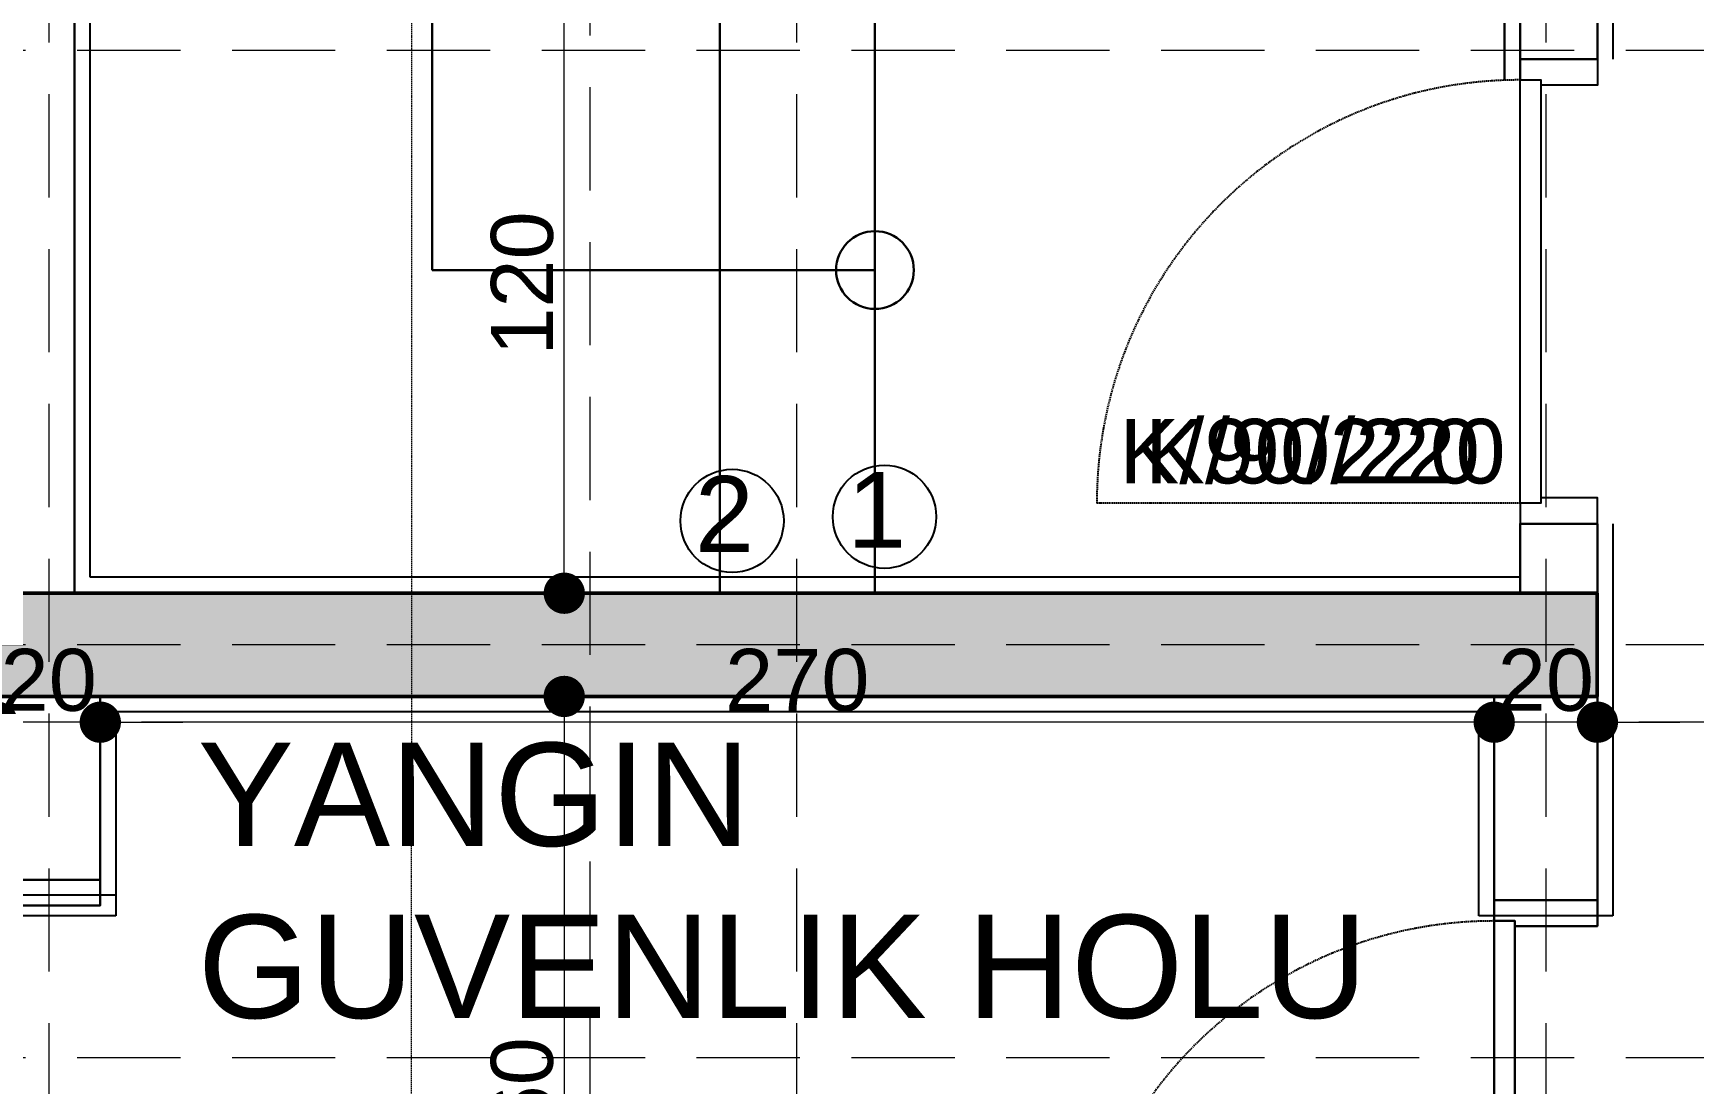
# Model space of a CAD drawing. Header units: millimetres. Extents: x 38129 to 72024, y -56282 to 16512.
# Drawn here: x 51670.7 to 51992.4, y -44145.5 to -43941.9 of the extents above; entities that cross this region are included whole.
import ezdxf

# ---------------------------------------------------------------- set-up
doc = ezdxf.new("R2010")
doc.units = ezdxf.units.MM
doc.linetypes.add('HIDDEN', pattern=[0.375, 0.25, -0.125])
for name, color, linetype, lineweight in [('AKS', 55, 'HIDDEN', 0), ('COLUMN4', 3, 'Continuous', 50), ('DIŞÖLÇÜ', 37, 'Continuous', 0), ('DUVAR', 255, 'Continuous', 30), ('KAPI', 4, 'Continuous', 30), ('M', 210, 'Continuous', 30), ('mahal', 7, 'Continuous', 5), ('pencere+KAPI', 1, 'Continuous', 0), ('TARAMA', 252, 'Continuous', 0), ('ölçü İÇ', 31, 'Continuous', 0)]:
    doc.layers.add(name, color=color, linetype=linetype, lineweight=lineweight)
for name, color, linetype in [('HIDDEN', 1, 'HIDDEN'), ('sıva', 41, 'Continuous'), ('tefriş', 42, 'Continuous')]:
    doc.layers.add(name, color=color, linetype=linetype)
doc.styles.add('icdisolcu_yazi', font='arial.ttf')
doc.styles.get("Standard").update_dxf_attribs({"font": 'arial.ttf'})
doc.styles.add('style1', font='arial.ttf')
doc.dimstyles.new('İç Ölçü', dxfattribs={"dimtxt": 12, "dimasz": 8, "dimexe": 5, "dimexo": 0, "dimgap": 2, "dimtad": 1, "dimdec": 0, "dimzin": 12, "dimdsep": 46, "dimtxsty": 'icdisolcu_yazi', "dimblk": 'DOT', "dimcen": 8, "dimdle": 5, "dimclrd": 256, "dimclre": 256, "dimclrt": 7, "dimadec": 0, "dimazin": 3, "dimtfac": 1, "dimtdec": 0, "dimtix": 1, "dimtmove": 2, "dimatfit": 3, "dimldrblk": 'DOT', "dimfxl": 0, "dimtolj": 1, "dimtzin": 0, "dimlwd": -1, "dimlwe": -1, "dimarcsym": 0})

# ---------------------------------------------------------------- blocks, each defined once
blk = doc.blocks.new('*U12')
for p, q in [((4, 0), (0, 0)), ((86, 0), (90, 0))]:
    blk.add_line(p, q)
blk.add_lwpolyline([(4, 0), (86, 0), (86, -4), (4, -4)], close=True)
for points in [[(0, -20), (5, -20), (5, -4)], [(90, -20), (85, -20), (85, -4)]]:
    blk.add_lwpolyline(points)
at = {"layer": 'DUVAR'}
for p, q in [((0, 0), (0, -20)), ((90, 0), (90, -20))]:
    blk.add_line(p, q, dxfattribs=at)
at = {"layer": 'HIDDEN'}
blk.add_line((4, 0), (4, 82), dxfattribs=at)
blk.add_arc((4, 0), 82, 360, 90, dxfattribs=at)
blk = doc.blocks.new('_Dot')
at = {"color": 0, "lineweight": -2}
blk.add_line((-0.5, 0), (-1, 0), dxfattribs=at)
at = {"color": 0, "lineweight": 30, "const_width": 0.5}
blk.add_lwpolyline([(-0.25, 0, 1), (0.25, 0, 1)], format="xyb", close=True, dxfattribs=at)
blk = doc.blocks.new('*D1416')
at = {"layer": 'Defpoints', "color": 0, "lineweight": 120, "transparency": 16777216}
for p in [(51773.57, -43930.43), (51773.57, -43930.43), (51773.57, -44050.43)]:
    blk.add_point(p, dxfattribs=at)
at = {"layer": 'ölçü İÇ', "transparency": 16777216}
for p, q in [((51773.57, -43930.43), (51778.57, -43930.43)), ((51773.57, -44050.43), (51778.57, -44050.43))]:
    blk.add_line(p, q, dxfattribs=at)
at = {"layer": 'ölçü İÇ', "linetype": 'Continuous', "transparency": 16777216}
blk.add_line((51773.57, -44042.43), (51773.57, -43938.43), dxfattribs=at)
at = {"layer": 'ölçü İÇ', "transparency": 16777216, "xscale": 8, "yscale": 8, "zscale": 8}
for p, rotation in [((51773.57, -43930.43), 90), ((51773.57, -44050.43), 270)]:
    blk.add_blockref('_Dot', p, dxfattribs=dict(at, rotation=rotation))
at = {"layer": 'ölçü İÇ', "color": 7, "transparency": 16777216, "insert": (51765.45, -43990.43), "char_height": 12, "attachment_point": 5, "rotation": 90, "style": 'icdisolcu_yazi'}
blk.add_mtext('\\A1;120', dxfattribs=at)
blk = doc.blocks.new('*D1425')
at = {"layer": 'Defpoints', "color": 0, "lineweight": 120, "transparency": 16777216}
for p in [(51773.57, -44070.43), (51773.56, -44230.43), (51773.56, -44230.43)]:
    blk.add_point(p, dxfattribs=at)
at = {"layer": 'ölçü İÇ', "transparency": 16777216}
for p, q in [((51773.57, -44070.43), (51768.56, -44070.43)), ((51773.56, -44230.43), (51778.56, -44230.43))]:
    blk.add_line(p, q, dxfattribs=at)
at = {"layer": 'ölçü İÇ', "linetype": 'Continuous', "transparency": 16777216}
blk.add_line((51773.56, -44078.43), (51773.56, -44222.43), dxfattribs=at)
at = {"layer": 'ölçü İÇ', "transparency": 16777216, "xscale": 8, "yscale": 8, "zscale": 8}
for p, rotation in [((51773.56, -44070.43), 90), ((51773.56, -44230.43), 270)]:
    blk.add_blockref('_Dot', p, dxfattribs=dict(at, rotation=rotation))
at = {"layer": 'ölçü İÇ', "color": 7, "transparency": 16777216, "insert": (51765.44, -44150.43), "char_height": 12, "attachment_point": 5, "rotation": 90, "style": 'icdisolcu_yazi'}
blk.add_mtext('\\A1;160', dxfattribs=at)
blk = doc.blocks.new('*D1530')
at = {"layer": 'Defpoints', "color": 0, "lineweight": 120, "transparency": 16777216}
for p in [(51973.73, -44068.18), (51973.73, -44075.42), (52093.53, -44075.43)]:
    blk.add_point(p, dxfattribs=at)
at = {"layer": 'ölçü İÇ', "transparency": 16777216}
for p, q in [((51973.73, -44070.42), (51973.73, -44080.42)), ((52093.53, -44075.43), (52093.53, -44070.42))]:
    blk.add_line(p, q, dxfattribs=at)
at = {"layer": 'ölçü İÇ', "linetype": 'Continuous', "transparency": 16777216}
blk.add_line((52085.53, -44075.42), (51981.73, -44075.42), dxfattribs=at)
at = {"layer": 'ölçü İÇ', "transparency": 16777216, "xscale": 8, "yscale": 8, "zscale": 8, "rotation": 180}
blk.add_blockref('_Dot', (51973.73, -44075.42), dxfattribs=at)
at = {"layer": 'ölçü İÇ', "transparency": 16777216, "xscale": 8, "yscale": 8, "zscale": 8}
blk.add_blockref('_Dot', (52093.53, -44075.42), dxfattribs=at)
at = {"layer": 'ölçü İÇ', "color": 7, "transparency": 16777216, "insert": (52033.63, -44067.3), "char_height": 12, "attachment_point": 5, "style": 'icdisolcu_yazi'}
blk.add_mtext('\\A1;120', dxfattribs=at)
blk = doc.blocks.new('*D1534')
at = {"layer": 'Defpoints', "color": 0, "lineweight": 120, "transparency": 16777216}
for p in [(51953.74, -44075.42), (51953.74, -44075.42), (51973.73, -44075.42)]:
    blk.add_point(p, dxfattribs=at)
at = {"layer": 'ölçü İÇ', "transparency": 16777216}
for p, q in [((51953.74, -44075.42), (51953.74, -44070.42)), ((51973.73, -44075.42), (51973.73, -44070.42))]:
    blk.add_line(p, q, dxfattribs=at)
at = {"layer": 'ölçü İÇ', "linetype": 'Continuous', "transparency": 16777216}
for p, q in [((51945.74, -44075.42), (51937.74, -44075.42)), ((51973.73, -44075.42), (51953.74, -44075.42)), ((51981.73, -44075.42), (51989.73, -44075.42))]:
    blk.add_line(p, q, dxfattribs=at)
at = {"layer": 'ölçü İÇ', "transparency": 16777216, "xscale": 8, "yscale": 8, "zscale": 8}
blk.add_blockref('_Dot', (51953.74, -44075.42), dxfattribs=at)
at = {"layer": 'ölçü İÇ', "transparency": 16777216, "xscale": 8, "yscale": 8, "zscale": 8, "rotation": 180}
blk.add_blockref('_Dot', (51973.73, -44075.42), dxfattribs=at)
at = {"layer": 'ölçü İÇ', "color": 7, "transparency": 16777216, "insert": (51963.74, -44067.3), "char_height": 12, "attachment_point": 5, "style": 'icdisolcu_yazi'}
blk.add_mtext('\\A1;20', dxfattribs=at)
blk = doc.blocks.new('*D1535')
at = {"layer": 'Defpoints', "color": 0, "lineweight": 120, "transparency": 16777216}
for p in [(51683.68, -44075.42), (51683.68, -44075.42), (51953.74, -44075.42)]:
    blk.add_point(p, dxfattribs=at)
at = {"layer": 'ölçü İÇ', "transparency": 16777216}
for p, q in [((51683.68, -44075.42), (51683.68, -44070.42)), ((51953.74, -44075.42), (51953.74, -44070.42))]:
    blk.add_line(p, q, dxfattribs=at)
at = {"layer": 'ölçü İÇ', "linetype": 'Continuous', "transparency": 16777216}
blk.add_line((51945.74, -44075.42), (51691.68, -44075.42), dxfattribs=at)
at = {"layer": 'ölçü İÇ', "transparency": 16777216, "xscale": 8, "yscale": 8, "zscale": 8, "rotation": 180}
blk.add_blockref('_Dot', (51683.68, -44075.42), dxfattribs=at)
at = {"layer": 'ölçü İÇ', "transparency": 16777216, "xscale": 8, "yscale": 8, "zscale": 8}
blk.add_blockref('_Dot', (51953.74, -44075.42), dxfattribs=at)
at = {"layer": 'ölçü İÇ', "color": 7, "transparency": 16777216, "insert": (51818.71, -44067.3), "char_height": 12, "attachment_point": 5, "style": 'icdisolcu_yazi'}
blk.add_mtext('\\A1;270', dxfattribs=at)
blk = doc.blocks.new('*D1536')
at = {"layer": 'Defpoints', "color": 0, "lineweight": 120, "transparency": 16777216}
for p in [(51663.68, -44075.42), (51663.68, -44075.42), (51683.68, -44075.42)]:
    blk.add_point(p, dxfattribs=at)
at = {"layer": 'ölçü İÇ', "transparency": 16777216}
for p, q in [((51663.68, -44075.42), (51663.68, -44070.42)), ((51683.68, -44075.42), (51683.68, -44070.42))]:
    blk.add_line(p, q, dxfattribs=at)
at = {"layer": 'ölçü İÇ', "linetype": 'Continuous', "transparency": 16777216}
for p, q in [((51655.68, -44075.42), (51647.68, -44075.42)), ((51683.68, -44075.42), (51663.68, -44075.42)), ((51691.68, -44075.42), (51699.68, -44075.42))]:
    blk.add_line(p, q, dxfattribs=at)
at = {"layer": 'ölçü İÇ', "transparency": 16777216, "xscale": 8, "yscale": 8, "zscale": 8}
blk.add_blockref('_Dot', (51663.68, -44075.42), dxfattribs=at)
at = {"layer": 'ölçü İÇ', "transparency": 16777216, "xscale": 8, "yscale": 8, "zscale": 8, "rotation": 180}
blk.add_blockref('_Dot', (51683.68, -44075.42), dxfattribs=at)
at = {"layer": 'ölçü İÇ', "color": 7, "transparency": 16777216, "insert": (51673.68, -44067.3), "char_height": 12, "attachment_point": 5, "style": 'icdisolcu_yazi'}
blk.add_mtext('\\A1;20', dxfattribs=at)
blk = doc.blocks.new('wertertw')
at = {"layer": 'TARAMA', "lineweight": -3}
h = blk.add_hatch(dxfattribs=at)
h.set_pattern_fill('ANSI33', color=256, scale=2.5, style=0)
h.set_pattern_definition([(45, (-86643.698, -32547.66), (-11.2253202, 11.2253202), []), (45, (-86632.472, -32547.66), (-11.2253202, 11.2253202), [7.9375, -3.96875])])
h.paths.add_polyline_path([(-616.25, 351.94), (-616.25, -88.06), (-306.25, -88.06), (-306.25, -68.06), (-596.25, -68.06), (-596.25, 331.94), (-306.25, 331.94), (-306.25, 351.94)])
h.paths.add_polyline_path([(38.75, -338.06), (78.75, -338.06), (78.75, -378.06), (38.75, -378.06)])
h.paths.add_polyline_path([(-471.25, -318.06), (-441.25, -318.06), (-441.25, -378.06), (-471.25, -378.06)])
h.paths.add_polyline_path([(-961.25, -318.06), (-931.25, -318.06), (-931.25, -378.06), (-961.25, -378.06)])
h.paths.add_polyline_path([(343.75, -163.06), (413.75, -163.06), (413.75, -198.06), (343.75, -198.06)])
h.paths.add_polyline_path([(8.75, -163.06), (78.75, -163.06), (78.75, -198.06), (8.75, -198.06)])
h.paths.add_polyline_path([(-1036.25, -148.06), (-906.25, -148.06), (-906.25, -178.06), (-1036.25, -178.06)])
h.paths.add_polyline_path([(-976.25, 256.94), (-916.25, 256.94), (-916.25, 226.94), (-976.25, 226.94)])
h.paths.add_polyline_path([(343.75, 459.44), (413.75, 459.44), (413.75, 424.44), (343.75, 424.44)])
h.paths.add_polyline_path([(8.75, 459.44), (78.75, 459.44), (78.75, 424.44), (8.75, 424.44)])
h.paths.add_polyline_path([(-616.25, 531.94), (-306.25, 531.94), (-306.25, 511.94), (-616.25, 511.94)])
h.paths.add_polyline_path([(-976.25, 656.94), (-916.25, 656.94), (-916.25, 626.94), (-976.25, 626.94)])
h.paths.add_polyline_path([(-616.25, 971.94), (-306.25, 971.94), (-306.25, 951.94), (-616.25, 951.94)])
h.paths.add_polyline_path([(343.75, 1081.94), (413.75, 1081.94), (413.75, 1046.94), (343.75, 1046.94)])
h.paths.add_polyline_path([(8.75, 1081.94), (78.75, 1081.94), (78.75, 1046.94), (8.75, 1046.94)])
h.paths.add_polyline_path([(-1036.25, 1061.94), (-906.25, 1061.94), (-906.25, 1031.94), (-1036.25, 1031.94)])
h.paths.add_polyline_path([(-931.25, 1286.94), (-901.25, 1286.94), (-901.25, 1226.94), (-931.25, 1226.94)])
h.paths.add_polyline_path([(68.75, 1332.04), (108.75, 1332.04), (108.75, 1292.04), (68.75, 1292.04)])
h.paths.add_polyline_path([(-511.25, 1332.04), (-481.25, 1332.04), (-481.25, 1252.04), (-511.25, 1252.04)])
at = {"layer": 'COLUMN4', "color": 3}
blk.add_lwpolyline([(-616.25, 531.94), (-306.25, 531.94), (-306.25, 511.94), (-616.25, 511.94)], close=True, dxfattribs=at)

msp = doc.modelspace()

# ---------------------------------------------------------------- linework, layer by layer
for p, q in [((51958.74, -43950.98), (51958.74, -43946.98)), ((51958.74, -44032.98), (51958.74, -44036.98))]:
    msp.add_line(p, q)
for points in [[(51973.74, -43946.98), (51973.74, -43951.98), (51962.74, -43951.98)], [(51973.74, -44036.98), (51973.74, -44031.98), (51962.74, -44031.98)]]:
    msp.add_lwpolyline(points)
msp.add_lwpolyline([(51958.74, -44032.98), (51958.74, -43950.98), (51962.74, -43950.98), (51962.74, -44032.98)], close=True)
at = {"layer": 'AKS', "ltscale": 80}
for p, q in [((51673.68, -42903.74), (51673.68, -45280.38)), ((51778.53, -42902.39), (51778.53, -45279.02)), ((51818.53, -42903.74), (51818.53, -45280.38)), ((51963.73, -42903.74), (51963.73, -45280.38)), ((53019.21, -43945.25), (50939.02, -43945.25)), ((53019.21, -44060.43), (50939.02, -44060.43)), ((53019.21, -44140.43), (50939.02, -44140.43))]:
    msp.add_line(p, q, dxfattribs=at)
at = {"layer": 'DUVAR'}
for p, q in [((51678.69, -43956.5), (51678.69, -43700.03)), ((51958.74, -43946.98), (51973.74, -43946.98)), ((51738.68, -44070.43), (51898.74, -44070.43))]:
    msp.add_line(p, q, dxfattribs=at)
for points in [[(51973.74, -43946.98), (51973.74, -43625.43)], [(51958.75, -43950.98), (51958.75, -43700.01), (51886.87, -43630.35)], [(51678.69, -44050.35), (51678.69, -43956.5)], [(51958.74, -44050.43), (51958.74, -44036.98), (51973.74, -44036.98)], [(51973.74, -44050.43), (51973.74, -44036.98)], [(51973.74, -44050.43), (51973.74, -44036.98)], [(51683.68, -44109.93), (51683.68, -44070.43)], [(51953.74, -44109.93), (51953.74, -44070.43)], [(51973.74, -44109.93), (51973.74, -44070.43)]]:
    msp.add_lwpolyline(points, dxfattribs=at)
at = {"layer": 'HIDDEN'}
msp.add_line((51958.74, -44032.98), (51876.74, -44032.98), dxfattribs=at)
msp.add_arc((51958.74, -44032.98), 82, 90, 180, dxfattribs=at)
at = {"layer": 'M'}
for p, q in [((51747.96, -43692.59), (51747.96, -43987.82)), ((51803.7, -43930.43), (51803.7, -44050.43)), ((51747.96, -43987.82), (51833.76, -43987.82))]:
    msp.add_line(p, q, dxfattribs=at)
msp.add_lwpolyline([(51833.76, -43930.43), (51833.76, -44050.43)], dxfattribs=at)
msp.add_circle((51833.76, -43987.82), 7.53, dxfattribs=at)
at = {"layer": 'pencere+KAPI', "linetype": 'HIDDEN'}
msp.add_line((51744.36, -42952.22), (51743.51, -45255.28), dxfattribs=at)
at = {"layer": 'sıva'}
for p, q in [((51681.69, -44047.35), (51681.69, -43697.12)), ((51955.75, -43697.11), (51955.75, -43951.04)), ((51976.74, -44036.98), (51976.74, -44112.93)), ((51958.74, -44047.35), (51681.69, -44047.35)), ((51950.74, -44073.43), (51686.68, -44073.43)), ((51686.68, -44073.43), (51686.68, -44112.93)), ((51950.74, -44112.93), (51950.74, -44073.43)), ((51686.68, -44108.93), (51660.68, -44108.93)), ((51686.68, -44112.93), (51660.69, -44112.93)), ((51976.74, -44112.93), (51950.74, -44112.93))]:
    msp.add_line(p, q, dxfattribs=at)
for points in [[(51976.74, -43646.87), (51976.74, -43946.98)], [(51955.76, -43951.04), (51955.76, -43697.12)]]:
    msp.add_lwpolyline(points, dxfattribs=at)
at = {"layer": 'tefriş'}
for centre in [(51806.08, -44036.42), (51835.6, -44035.61)]:
    msp.add_circle(centre, 10, dxfattribs=at)

# ---------------------------------------------------------------- block references
at = {"layer": 'DIŞÖLÇÜ'}
msp.add_blockref('wertertw', (52279.92, -44582.37), dxfattribs=at)
at = {"layer": 'KAPI', "rotation": 90}
for p in [(51663.68, -44195.93), (51953.74, -44199.93)]:
    msp.add_blockref('*U12', p, dxfattribs=at)

# ---------------------------------------------------------------- texts
at = {"layer": 'mahal', "insert": (51702.55, -44079.4), "char_height": 20, "attachment_point": 1}
msp.add_mtext_dynamic_manual_height_columns('YANGIN GUVENLIK HOLU', width=250.3432, gutter_width=12.5, heights=[0], dxfattribs=at)
at = {"layer": 'pencere+KAPI', "char_height": 12.5, "width": 27.0954, "attachment_point": 7, "rotation": 360, "style": 'style1'}
for insert in [(51881.08, -44029.33), (51886.05, -44029.33)]:
    msp.add_mtext('K/90/220', dxfattribs=dict(at, insert=insert))
at = {"layer": 'tefriş', "char_height": 14.7, "width": 26.4931, "attachment_point": 3}
for s, insert in [('2', (51810.3, -44027.74)), ('1', (51839.82, -44026.92))]:
    msp.add_mtext(s, dxfattribs=dict(at, insert=insert))

# ---------------------------------------------------------------- dimensions: what is measured, and where the dimension line sits
at = {"layer": 'ölçü İÇ'}
for base, p1, p2, angle, picture, middle in [((51773.57, -43930.43), (51773.57, -44050.43), (51773.57, -43930.43), 270, '*D1416', (51765.45, -43990.43)), ((51773.56, -44230.43), (51773.57, -44070.43), (51773.56, -44230.43), 90, '*D1425', (51765.44, -44150.43))]:
    dim = msp.add_linear_dim(base=base, p1=p1, p2=p2, angle=angle, dimstyle='İç Ölçü', dxfattribs=at)
    dim.commit()
    dim.dimension.update_dxf_attribs({"geometry": picture, "text_midpoint": middle})
for base, p1, p2, picture, middle in [((51663.68, -44075.42), (51683.68, -44075.42), (51663.68, -44075.42), '*D1536', (51673.68, -44067.3)), ((51683.68, -44075.42), (51953.74, -44075.42), (51683.68, -44075.42), '*D1535', (51818.71, -44067.3)), ((51953.74, -44075.42), (51973.73, -44075.42), (51953.74, -44075.42), '*D1534', (51963.74, -44067.3)), ((51973.73, -44075.42), (52093.53, -44075.43), (51973.73, -44068.18), '*D1530', (52033.63, -44067.3))]:
    dim = msp.add_linear_dim(base=base, p1=p1, p2=p2, dimstyle='İç Ölçü', dxfattribs=at)
    dim.commit()
    dim.dimension.update_dxf_attribs({"geometry": picture, "text_midpoint": middle})

doc.saveas('drawing.dxf')
